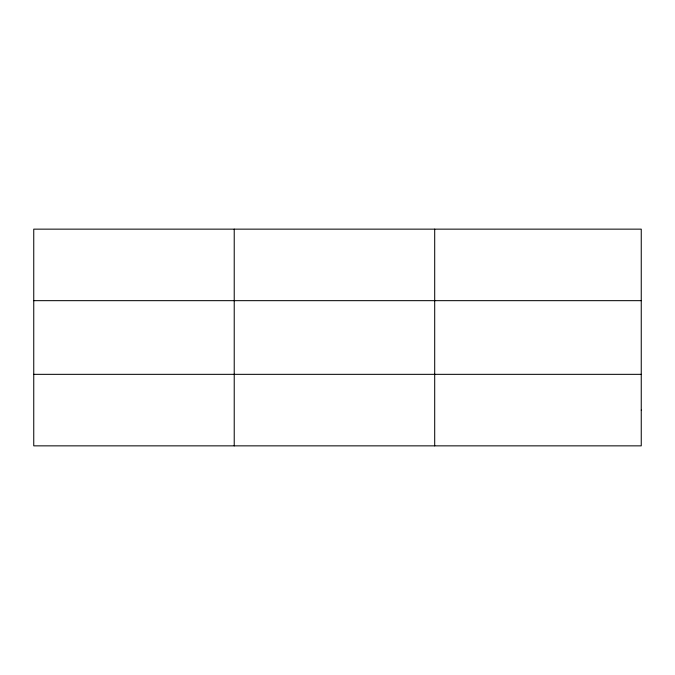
<?xml version="1.0" encoding="UTF-8"?>
<svg xmlns="http://www.w3.org/2000/svg" width="675" height="675" viewBox="0 0 675 675"><rect width="100%" height="100%" fill="white"/><g stroke="black" fill="none" stroke-linecap="round" stroke-linejoin="round"><path stroke-width="1.01" d="M234.225 229.146L234.225 445.854M434.7 229.146L434.7 445.854M33.75 300.662L641.25 300.662M33.75 374.338L641.25 374.338M641.25 410.096L641.25 445.854L33.75 445.854L33.75 229.146L641.25 229.146L641.25 410.096"/></g></svg>
